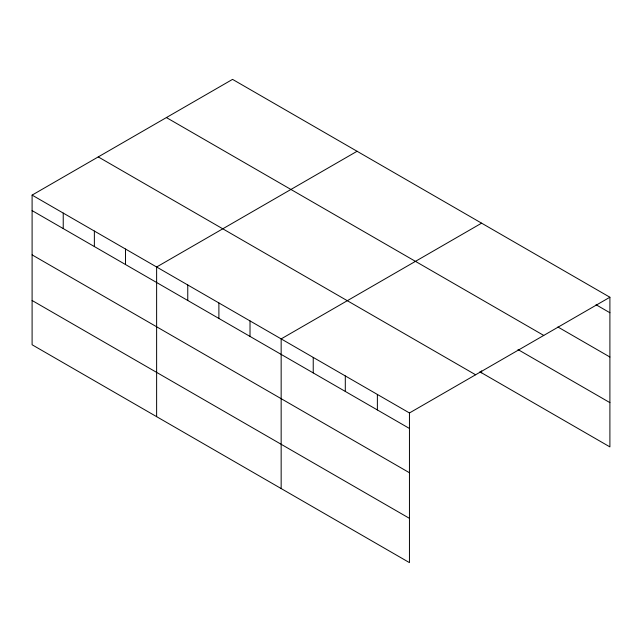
<?xml version="1.0" encoding="UTF-8"?>
<svg xmlns="http://www.w3.org/2000/svg" width="642" height="642" viewBox="0 0 642 642"><rect width="100%" height="100%" fill="white"/><g stroke="black" fill="none" stroke-linecap="round" stroke-linejoin="round"><path stroke-width="0.96" d="M32.1 195.104L409.452 412.966L409.452 562.625L32.1 344.762L32.1 195.104L232.548 79.375L609.9 297.238L609.9 446.896L479.871 371.822M357.072 151.271L156.624 267L156.624 416.658M481.596 223.167L281.156 338.896L281.156 488.554M409.452 412.966L609.9 297.238M596.033 304.733L609.9 312.742M557.89 326.987L609.9 357.016M166.398 117.566L543.75 335.429M518.006 349.577L609.9 402.63M98.25 156.913L475.602 374.776M32.1 210.608L409.452 428.471M32.1 254.882L409.452 472.745M32.1 300.488L409.452 518.351M481.596 370.859L481.596 372.825M377.376 394.445L377.376 409.949M345.3 375.931L345.3 391.435M313.232 357.409L313.232 372.914M250.019 320.92L250.019 336.424M218.89 302.944L218.89 318.448M187.761 284.968L187.761 300.48M125.495 249.024L125.495 264.528M94.366 231.048L94.366 246.552M63.229 213.08L63.229 228.584"/></g></svg>
